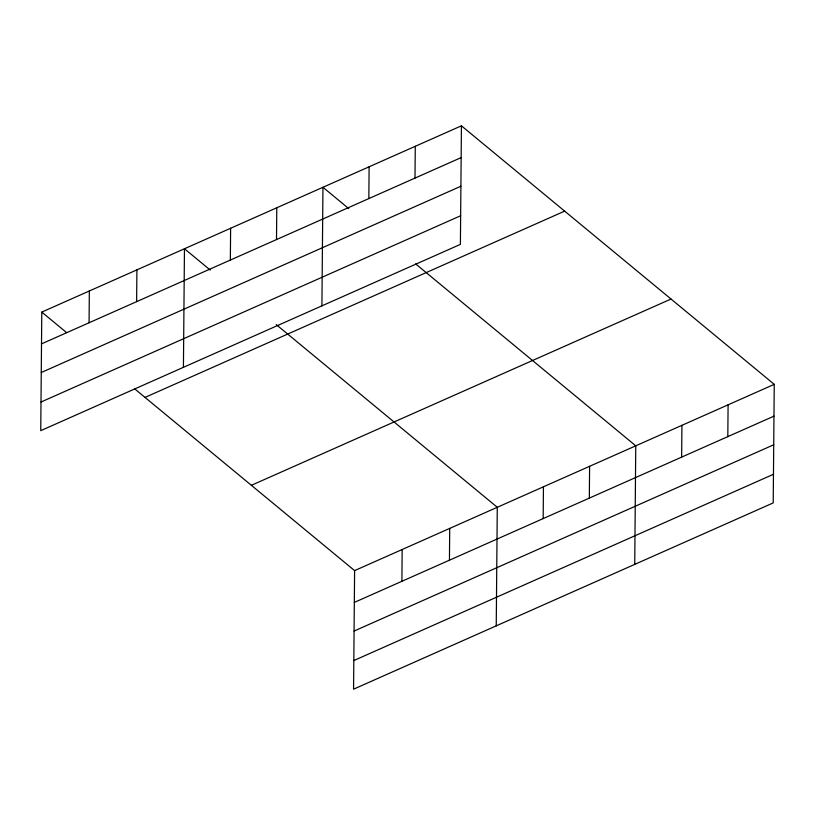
<?xml version="1.0" encoding="UTF-8"?>
<svg xmlns="http://www.w3.org/2000/svg" width="815" height="815" viewBox="0 0 815 815"><rect width="100%" height="100%" fill="white"/><g stroke="black" fill="none" stroke-linecap="round" stroke-linejoin="round"><path stroke-width="1.22" d="M41.789 312.094L40.75 430.656L460.394 244.378L461.433 125.816L41.789 312.094L66.636 332.632M89.069 322.771L89.344 290.975M136.625 301.652L136.91 269.867M183.426 367.321L184.465 248.758L210.27 270.081M230.35 260.056L230.625 228.261M276.509 239.559L276.784 207.774M321.915 305.849L322.954 187.287L348.759 208.609M134.495 388.714L354.606 570.622L353.567 689.184L773.211 502.906L774.25 384.344L461.433 125.816M368.828 198.585L369.113 166.79M401.887 581.299L402.162 549.514M414.998 178.088L415.273 146.303M449.442 560.19L449.717 528.405M496.243 625.849L497.282 507.287L276.224 324.594M543.167 518.595L543.442 486.8M589.327 498.097L589.602 466.312M634.732 564.377L635.761 445.815L415.66 263.907M681.646 457.123L681.931 425.328M727.815 436.626L728.09 404.841M41.504 343.879L461.158 157.601M41.259 372.516L460.903 186.238M41.005 402.019L460.648 215.741M145.019 397.404L564.663 211.126M251.377 485.312L671.02 299.034M354.606 570.622L774.25 384.344M354.321 602.417L773.975 416.139M354.077 631.055L773.72 444.776M353.822 660.558L773.466 474.279"/></g></svg>
